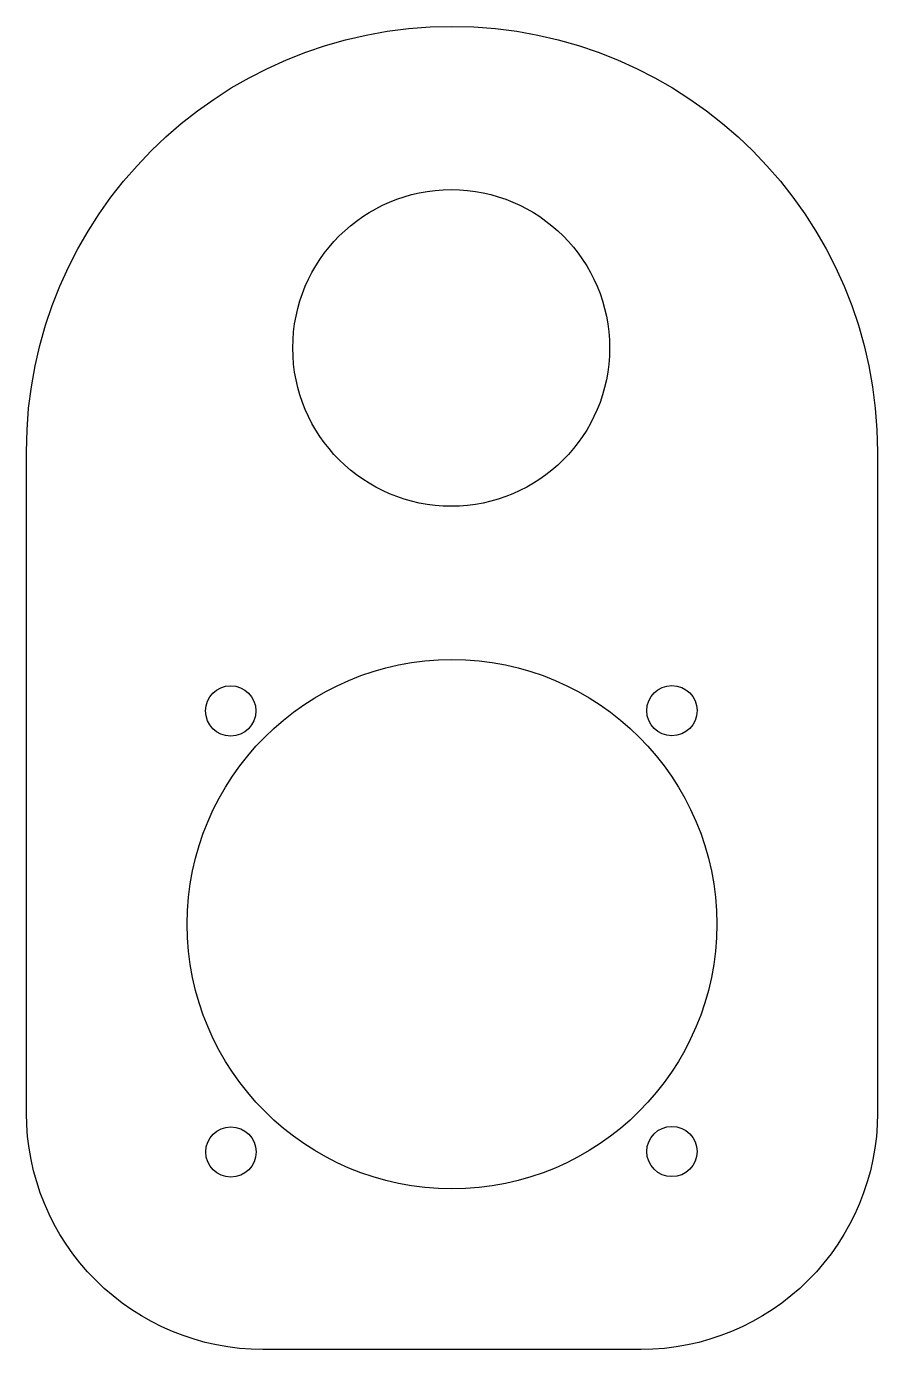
# Model space of a CAD drawing. Header units: centimetres. Extents: x -8.7 to 0.3, y -6.5 to 7.5.
import ezdxf

# ---------------------------------------------------------------- set-up
doc = ezdxf.new("R2010")
doc.units = ezdxf.units.CM
doc.layers.get('0').update_dxf_attribs({"linetype": 'CONTINUOUS'})

msp = doc.modelspace()

# ---------------------------------------------------------------- linework, layer by layer
msp.add_lwpolyline([(0.257, -4.011, -0.414214), (-2.243, -6.511), (-6.243, -6.511, -0.414214), (-8.743, -4.011), (-8.743, 2.989, -1), (0.257, 2.989)], format="xyb", close=True)
for centre, radius in [((-4.251, 4.087), 1.675), ((-4.243, -2.011), 2.8), ((-6.583, 0.246), 0.266), ((-1.917, 0.249), 0.266), ((-6.581, -4.421), 0.266), ((-1.917, -4.416), 0.266)]:
    msp.add_circle(centre, radius)

doc.saveas('drawing.dxf')
